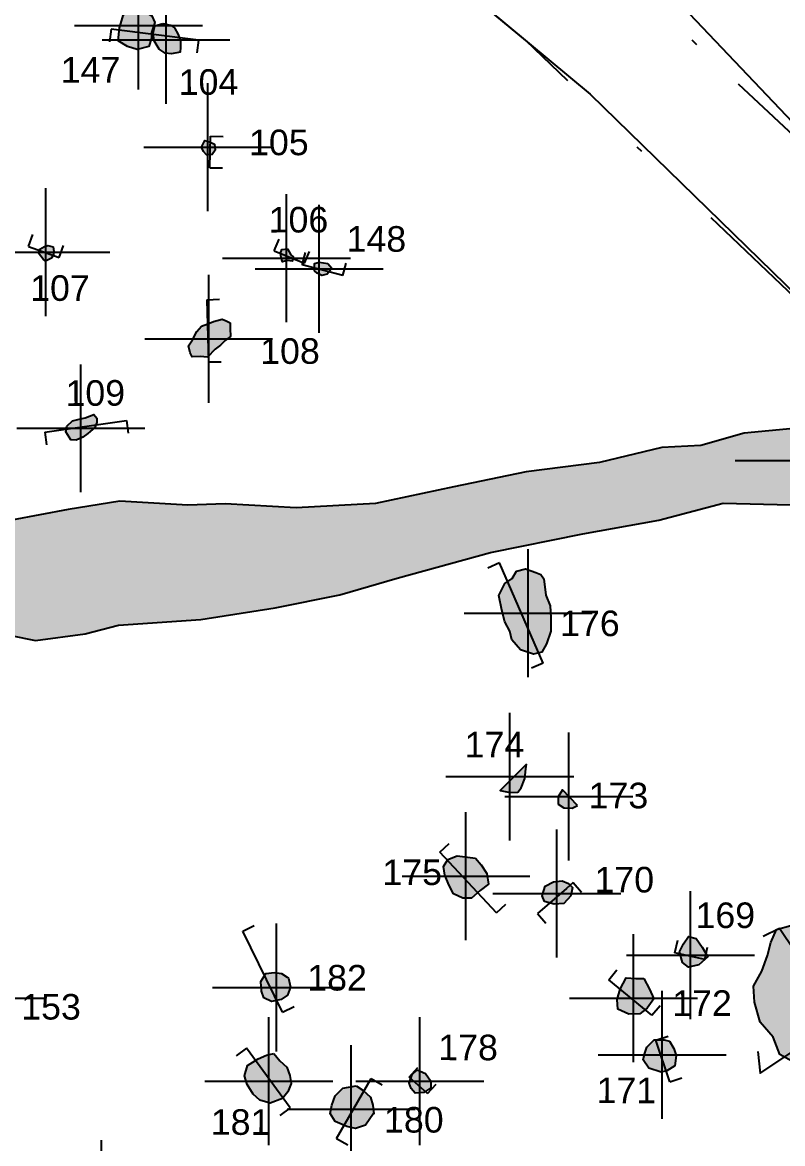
# Model space of a CAD drawing. Header units: millimetres. Extents: x 4462692 to 4462814, y 5793999 to 5794154.
# Drawn here: x 4462731.4 to 4462743.28, y 5794041.45 to 5794058.97 of the extents above; entities that cross this region are included whole.
import ezdxf

# ---------------------------------------------------------------- set-up
doc = ezdxf.new("R2010")
doc.units = ezdxf.units.MM
doc.header["$PDMODE"] = 2
doc.header["$PDSIZE"] = -1
doc.linetypes.add('ACAD_ISO10W100', pattern=[18, 12, -3, 0, -3])
for name, color, linetype in [('00Befund', 36, 'Continuous'), ('00BefundNr', 36, 'Continuous'), ('00Profil', 5, 'Continuous'), ('GGuk', 7, 'Continuous'), ('GUK', 90, 'ACAD_ISO10W100'), ('Höhenpunkte Befunde', 7, 'Continuous'), ('Pfosten', 254, 'Continuous'), ('Salzmünder Kultur', 132, 'Continuous'), ('SBZ EZ', 16, 'Continuous')]:
    doc.layers.add(name, color=color, linetype=linetype)
doc.styles.get("Standard").update_dxf_attribs({"font": 'arial.ttf'})

msp = doc.modelspace()

# ---------------------------------------------------------------- hatches: boundary and pattern name
at = {"layer": 'Pfosten'}
h = msp.add_hatch(color=256, dxfattribs=at)
h.dxf.hatch_style = 1
h.paths.add_polyline_path([(4462727.865, 5794052.01), (4462727.97, 5794051.89), (4462727.932, 5794051.766), (4462727.861, 5794051.677), (4462727.759, 5794051.618), (4462727.691, 5794051.612), (4462727.583, 5794051.659), (4462727.493, 5794051.719), (4462727.501, 5794051.818), (4462727.526, 5794051.908), (4462727.554, 5794051.956), (4462727.69, 5794052.037), (4462727.758, 5794052.007)])
h.paths.add_polyline_path([(4462728.256, 5794052.972), (4462728.3, 5794052.856), (4462728.305, 5794052.741), (4462728.265, 5794052.64), (4462728.126, 5794052.607), (4462728.029, 5794052.575), (4462727.885, 5794052.667), (4462727.837, 5794052.792), (4462727.861, 5794052.874), (4462727.9, 5794053.055), (4462727.99, 5794053.084), (4462728.127, 5794053.048), (4462728.189, 5794053.001)])
h.paths.add_polyline_path([(4462732.558, 5794052.79), (4462732.558, 5794052.722), (4462732.53, 5794052.641), (4462732.417, 5794052.547), (4462732.34, 5794052.492), (4462732.237, 5794052.443), (4462732.154, 5794052.449), (4462732.074, 5794052.577), (4462732.092, 5794052.662), (4462732.182, 5794052.747), (4462732.282, 5794052.771), (4462732.378, 5794052.796), (4462732.515, 5794052.847)])
h.paths.add_polyline_path([(4462729.995, 5794056.854), (4462730.011, 5794056.776), (4462729.973, 5794056.672), (4462729.866, 5794056.615), (4462729.767, 5794056.553), (4462729.66, 5794056.529), (4462729.571, 5794056.534), (4462729.492, 5794056.622), (4462729.446, 5794056.705), (4462729.468, 5794056.82), (4462729.527, 5794056.88), (4462729.586, 5794056.914), (4462729.707, 5794056.962), (4462729.768, 5794056.986), (4462729.887, 5794056.962), (4462729.994, 5794056.917)])
h.paths.add_polyline_path([(4462728.704, 5794056.62), (4462728.73, 5794056.528), (4462728.767, 5794056.42), (4462728.737, 5794056.307), (4462728.68, 5794056.205), (4462728.578, 5794056.163), (4462728.444, 5794056.187), (4462728.404, 5794056.242), (4462728.293, 5794056.353), (4462728.302, 5794056.543), (4462728.327, 5794056.566), (4462728.42, 5794056.64), (4462728.526, 5794056.682), (4462728.629, 5794056.656)])
h.paths.add_polyline_path([(4462734.644, 5794054.277), (4462734.644, 5794054.192), (4462734.647, 5794054.063), (4462734.565, 5794054.002), (4462734.492, 5794053.932), (4462734.407, 5794053.865), (4462734.292, 5794053.74), (4462734.175, 5794053.754), (4462734.052, 5794053.749), (4462734.019, 5794053.811), (4462733.995, 5794053.918), (4462734.054, 5794054.015), (4462734.123, 5794054.143), (4462734.195, 5794054.229), (4462734.297, 5794054.261), (4462734.383, 5794054.3), (4462734.52, 5794054.338), (4462734.579, 5794054.312)])
h.paths.add_polyline_path([(4462736.169, 5794055.209), (4462736.234, 5794055.133), (4462736.161, 5794055.039), (4462736.077, 5794055.019), (4462736.005, 5794055.054), (4462735.962, 5794055.09), (4462735.961, 5794055.204), (4462736.034, 5794055.228)])
h.paths.add_polyline_path([(4462735.541, 5794055.434), (4462735.591, 5794055.344), (4462735.635, 5794055.304), (4462735.612, 5794055.245), (4462735.533, 5794055.251), (4462735.464, 5794055.235), (4462735.439, 5794055.298), (4462735.432, 5794055.367), (4462735.452, 5794055.423)])
h.paths.add_polyline_path([(4462734.32, 5794057.107), (4462734.401, 5794057.073), (4462734.409, 5794056.98), (4462734.364, 5794056.908), (4462734.274, 5794056.905), (4462734.229, 5794056.958), (4462734.197, 5794057.023), (4462734.229, 5794057.09), (4462734.248, 5794057.131)])
h.paths.add_polyline_path([(4462733.59, 5794058.96), (4462733.711, 5794058.93), (4462733.772, 5794058.891), (4462733.833, 5794058.788), (4462733.867, 5794058.688), (4462733.865, 5794058.585), (4462733.86, 5794058.508), (4462733.726, 5794058.486), (4462733.626, 5794058.495), (4462733.532, 5794058.559), (4462733.455, 5794058.685), (4462733.442, 5794058.809), (4462733.468, 5794058.924)])
h.paths.add_polyline_path([(4462733.302, 5794059.151), (4462733.422, 5794059.076), (4462733.466, 5794058.974), (4462733.415, 5794058.815), (4462733.414, 5794058.728), (4462733.37, 5794058.6), (4462733.191, 5794058.551), (4462733.041, 5794058.597), (4462732.895, 5794058.688), (4462732.913, 5794058.89), (4462732.935, 5794058.96), (4462732.969, 5794059.081), (4462733.064, 5794059.177), (4462733.178, 5794059.199)])
h.paths.add_polyline_path([(4462739.546, 5794050.276), (4462739.577, 5794050.021), (4462739.644, 5794049.856), (4462739.655, 5794049.673), (4462739.655, 5794049.459), (4462739.587, 5794049.26), (4462739.516, 5794049.133), (4462739.383, 5794049.101), (4462739.18, 5794049.169), (4462739.047, 5794049.325), (4462739.017, 5794049.457), (4462738.939, 5794049.606), (4462738.89, 5794049.786), (4462738.846, 5794050.018), (4462738.936, 5794050.203), (4462739.052, 5794050.285), (4462739.122, 5794050.399), (4462739.261, 5794050.435), (4462739.422, 5794050.374), (4462739.5, 5794050.344)])
h.paths.add_polyline_path([(4462739.275, 5794047.38), (4462738.865, 5794046.969), (4462739.022, 5794046.935), (4462739.141, 5794046.944), (4462739.191, 5794047.012), (4462739.25, 5794047.155), (4462739.265, 5794047.308)])
h.paths.add_polyline_path([(4462740.074, 5794046.735), (4462739.84, 5794046.981), (4462739.771, 5794046.871), (4462739.77, 5794046.753), (4462739.857, 5794046.696), (4462739.992, 5794046.693)])
h.paths.add_polyline_path([(4462739.997, 5794045.452), (4462739.971, 5794045.324), (4462739.858, 5794045.202), (4462739.706, 5794045.192), (4462739.558, 5794045.233), (4462739.519, 5794045.321), (4462739.567, 5794045.472), (4462739.699, 5794045.539), (4462739.835, 5794045.555), (4462739.933, 5794045.515)])
h.paths.add_polyline_path([(4462741.109, 5794044.031), (4462741.199, 5794043.865), (4462741.264, 5794043.711), (4462741.164, 5794043.565), (4462741.046, 5794043.477), (4462740.878, 5794043.475), (4462740.706, 5794043.553), (4462740.692, 5794043.702), (4462740.738, 5794043.864), (4462740.836, 5794044.042), (4462740.987, 5794044.029)])
h.paths.add_polyline_path([(4462741.511, 5794043.048), (4462741.579, 5794042.935), (4462741.618, 5794042.829), (4462741.597, 5794042.666), (4462741.469, 5794042.586), (4462741.382, 5794042.566), (4462741.187, 5794042.63), (4462741.098, 5794042.761), (4462741.123, 5794042.846), (4462741.157, 5794042.957), (4462741.272, 5794043.069), (4462741.426, 5794043.069)])
h.paths.add_polyline_path([(4462741.927, 5794044.657), (4462742.024, 5794044.521), (4462742.108, 5794044.371), (4462741.971, 5794044.246), (4462741.806, 5794044.206), (4462741.713, 5794044.281), (4462741.668, 5794044.446), (4462741.73, 5794044.57), (4462741.81, 5794044.685)])
h.paths.add_polyline_path([(4462744.653, 5794047.298), (4462744.849, 5794047.221), (4462744.883, 5794047.101), (4462744.882, 5794046.956), (4462744.757, 5794046.821), (4462744.647, 5794046.77), (4462744.445, 5794046.77), (4462744.327, 5794046.925), (4462744.269, 5794047.052), (4462744.397, 5794047.207), (4462744.501, 5794047.263)])
h.paths.add_polyline_path([(4462744.782, 5794046.38), (4462744.84, 5794046.226), (4462744.813, 5794046.073), (4462744.707, 5794045.918), (4462744.567, 5794045.945), (4462744.41, 5794045.983), (4462744.36, 5794046.11), (4462744.304, 5794046.225), (4462744.34, 5794046.379), (4462744.473, 5794046.498), (4462744.594, 5794046.462), (4462744.683, 5794046.442)])
h.paths.add_polyline_path([(4462762.56, 5794048.925), (4462762.675, 5794048.999), (4462762.812, 5794048.914), (4462762.857, 5794048.814), (4462762.763, 5794048.724), (4462762.675, 5794048.669), (4462762.581, 5794048.715), (4462762.514, 5794048.827)])
h.paths.add_polyline_path([(4462762.487, 5794050.303), (4462762.66, 5794050.333), (4462762.744, 5794050.291), (4462762.832, 5794050.169), (4462762.812, 5794049.973), (4462762.716, 5794049.874), (4462762.519, 5794049.925), (4462762.426, 5794050.067), (4462762.438, 5794050.206)])
h.paths.add_polyline_path([(4462763.2, 5794050.489), (4462763.337, 5794050.553), (4462763.479, 5794050.48), (4462763.542, 5794050.329), (4462763.513, 5794050.162), (4462763.354, 5794050.089), (4462763.21, 5794050.13), (4462763.123, 5794050.22), (4462763.112, 5794050.378)])
h.paths.add_polyline_path([(4462763.908, 5794050.368), (4462764.067, 5794050.326), (4462764.161, 5794050.242), (4462764.106, 5794050.094), (4462763.999, 5794050.016), (4462763.865, 5794050.09), (4462763.815, 5794050.188), (4462763.852, 5794050.325)])
h.paths.add_polyline_path([(4462764.158, 5794051.085), (4462764.376, 5794051.112), (4462764.518, 5794051.052), (4462764.64, 5794050.855), (4462764.602, 5794050.689), (4462764.456, 5794050.519), (4462764.249, 5794050.467), (4462764.056, 5794050.601), (4462763.997, 5794050.786), (4462764.042, 5794050.94)])
h.paths.add_polyline_path([(4462765.545, 5794051.398), (4462765.677, 5794051.484), (4462765.874, 5794051.516), (4462765.961, 5794051.439), (4462766.041, 5794051.298), (4462766.013, 5794051.13), (4462765.891, 5794050.983), (4462765.739, 5794050.962), (4462765.627, 5794050.979), (4462765.499, 5794051.089), (4462765.481, 5794051.276)])
h.paths.add_polyline_path([(4462767.44, 5794051.631), (4462767.58, 5794051.573), (4462767.638, 5794051.435), (4462767.603, 5794051.293), (4462767.477, 5794051.239), (4462767.313, 5794051.264), (4462767.262, 5794051.342), (4462767.27, 5794051.519), (4462767.332, 5794051.592)])
h.paths.add_polyline_path([(4462768.495, 5794051.408), (4462768.614, 5794051.456), (4462768.74, 5794051.351), (4462768.734, 5794051.199), (4462768.676, 5794051.062), (4462768.522, 5794051.04), (4462768.379, 5794051.108), (4462768.318, 5794051.212), (4462768.333, 5794051.365)])
h.paths.add_polyline_path([(4462768.135, 5794053.456), (4462768.29, 5794053.467), (4462768.401, 5794053.387), (4462768.448, 5794053.234), (4462768.374, 5794053.09), (4462768.287, 5794052.988), (4462768.157, 5794052.935), (4462768.011, 5794053.028), (4462768.009, 5794053.147), (4462768.018, 5794053.261)])
edge = h.paths.add_edge_path()
edge.add_line((4462767.778, 5794050.921), (4462767.699, 5794050.856))
edge.add_line((4462767.778, 5794050.921), (4462767.878, 5794050.89))
edge.add_line((4462767.878, 5794050.89), (4462767.992, 5794050.817))
edge.add_line((4462767.992, 5794050.817), (4462768.048, 5794050.686))
edge.add_line((4462768.048, 5794050.686), (4462767.935, 5794050.626))
edge.add_line((4462767.935, 5794050.626), (4462767.849, 5794050.546))
edge.add_line((4462767.849, 5794050.546), (4462767.748, 5794050.622))
edge.add_line((4462767.748, 5794050.622), (4462767.667, 5794050.758))
edge.add_line((4462767.667, 5794050.758), (4462767.699, 5794050.856))
edge.add_line((4462767.699, 5794050.856), (4462767.778, 5794050.921))
h = msp.add_hatch(color=256, dxfattribs=at)
h.dxf.hatch_style = 1
h.paths.add_polyline_path([(4462731.877, 5794055.466), (4462731.889, 5794055.396), (4462731.883, 5794055.341), (4462731.85, 5794055.288), (4462731.758, 5794055.241), (4462731.719, 5794055.275), (4462731.65, 5794055.369), (4462731.671, 5794055.43), (4462731.74, 5794055.473), (4462731.792, 5794055.488)])
h = msp.add_hatch(color=256, dxfattribs=at)
h.dxf.hatch_style = 1
h.paths.add_polyline_path([(4462706.985, 5794033.867), (4462706.986, 5794033.815), (4462706.964, 5794033.729), (4462706.881, 5794033.72), (4462706.792, 5794033.772), (4462706.801, 5794033.864), (4462706.835, 5794033.897)])
h.paths.add_polyline_path([(4462707.524, 5794034.537), (4462707.587, 5794034.422), (4462707.558, 5794034.376), (4462707.441, 5794034.369), (4462707.373, 5794034.421), (4462707.372, 5794034.505), (4462707.447, 5794034.55)])
h.paths.add_polyline_path([(4462714.263, 5794035.403), (4462714.351, 5794035.367), (4462714.45, 5794035.323), (4462714.519, 5794035.378), (4462714.544, 5794035.5), (4462714.492, 5794035.579), (4462714.404, 5794035.578), (4462714.321, 5794035.552)])
h.paths.add_polyline_path([(4462719.525, 5794034.668), (4462719.635, 5794034.573), (4462719.698, 5794034.432), (4462719.658, 5794034.339), (4462719.598, 5794034.23), (4462719.507, 5794034.175), (4462719.383, 5794034.225), (4462719.309, 5794034.241), (4462719.21, 5794034.344), (4462719.197, 5794034.47), (4462719.274, 5794034.612), (4462719.371, 5794034.635)])
h.paths.add_polyline_path([(4462716.249, 5794040.428), (4462716.333, 5794040.339), (4462716.368, 5794040.299), (4462716.428, 5794040.19), (4462716.391, 5794040.078), (4462716.322, 5794040.013), (4462716.19, 5794039.956), (4462716.063, 5794039.942), (4462715.927, 5794039.983), (4462715.842, 5794040.112), (4462715.841, 5794040.266), (4462715.911, 5794040.338), (4462715.993, 5794040.422), (4462716.129, 5794040.452)])
h.paths.add_polyline_path([(4462713.694, 5794041.383), (4462713.804, 5794041.314), (4462713.825, 5794041.205), (4462713.855, 5794041.049), (4462713.816, 5794040.958), (4462713.783, 5794040.888), (4462713.699, 5794040.866), (4462713.586, 5794040.894), (4462713.465, 5794040.958), (4462713.401, 5794041.035), (4462713.449, 5794041.179), (4462713.497, 5794041.27), (4462713.59, 5794041.372)])
h.paths.add_polyline_path([(4462721.678, 5794042.871), (4462721.705, 5794042.748), (4462721.748, 5794042.681), (4462721.678, 5794042.555), (4462721.593, 5794042.45), (4462721.464, 5794042.431), (4462721.336, 5794042.518), (4462721.288, 5794042.635), (4462721.32, 5794042.775), (4462721.428, 5794042.86), (4462721.54, 5794042.86)])
h.paths.add_polyline_path([(4462724.526, 5794041.079), (4462724.658, 5794040.969), (4462724.757, 5794040.861), (4462724.854, 5794040.759), (4462724.933, 5794040.659), (4462724.995, 5794040.551), (4462725.084, 5794040.406), (4462725.099, 5794040.255), (4462725.113, 5794040.11), (4462725.021, 5794039.987), (4462724.915, 5794039.93), (4462724.752, 5794039.967), (4462724.565, 5794040.057), (4462724.401, 5794040.283), (4462724.232, 5794040.593), (4462724.183, 5794040.799), (4462724.219, 5794040.925), (4462724.345, 5794041.035)])
h.paths.add_polyline_path([(4462732.693, 5794041.177), (4462732.846, 5794041.104), (4462732.937, 5794040.994), (4462732.933, 5794040.846), (4462732.989, 5794040.693), (4462733.008, 5794040.519), (4462733.002, 5794040.37), (4462732.913, 5794040.251), (4462732.808, 5794040.052), (4462732.706, 5794039.967), (4462732.543, 5794039.964), (4462732.431, 5794040.089), (4462732.355, 5794040.261), (4462732.32, 5794040.413), (4462732.319, 5794040.57), (4462732.317, 5794040.783), (4462732.417, 5794040.985), (4462732.597, 5794041.151)])
h.paths.add_polyline_path([(4462735.328, 5794042.857), (4462735.421, 5794042.741), (4462735.529, 5794042.646), (4462735.579, 5794042.515), (4462735.599, 5794042.389), (4462735.547, 5794042.259), (4462735.462, 5794042.153), (4462735.27, 5794042.083), (4462735.108, 5794042.129), (4462735.001, 5794042.22), (4462734.91, 5794042.372), (4462734.87, 5794042.508), (4462734.916, 5794042.67), (4462735.083, 5794042.775), (4462735.213, 5794042.83)])
h.paths.add_polyline_path([(4462736.611, 5794042.35), (4462736.717, 5794042.283), (4462736.839, 5794042.174), (4462736.876, 5794042.048), (4462736.892, 5794041.912), (4462736.883, 5794041.919), (4462736.761, 5794041.74), (4462736.603, 5794041.686), (4462736.467, 5794041.716), (4462736.285, 5794041.796), (4462736.205, 5794041.921), (4462736.234, 5794042.052), (4462736.287, 5794042.198), (4462736.403, 5794042.317)])
h.paths.add_polyline_path([(4462735.337, 5794044.124), (4462735.447, 5794044.106), (4462735.535, 5794044.049), (4462735.558, 5794044.033), (4462735.589, 5794043.892), (4462735.542, 5794043.769), (4462735.44, 5794043.7), (4462735.291, 5794043.671), (4462735.169, 5794043.73), (4462735.134, 5794043.833), (4462735.123, 5794043.983), (4462735.203, 5794044.106)])
h.paths.add_polyline_path([(4462737.568, 5794042.6), (4462737.698, 5794042.544), (4462737.783, 5794042.425), (4462737.779, 5794042.322), (4462737.67, 5794042.248), (4462737.536, 5794042.238), (4462737.472, 5794042.313), (4462737.441, 5794042.393), (4462737.49, 5794042.529)])
h.paths.add_polyline_path([(4462738.479, 5794045.91), (4462738.569, 5794045.807), (4462738.654, 5794045.669), (4462738.684, 5794045.506), (4462738.553, 5794045.408), (4462738.415, 5794045.288), (4462738.282, 5794045.286), (4462738.135, 5794045.353), (4462738.067, 5794045.484), (4462738.002, 5794045.645), (4462737.979, 5794045.78), (4462738.048, 5794045.892), (4462738.194, 5794045.95)])
at = {"layer": 'Salzmünder Kultur'}
h = msp.add_hatch(color=256, dxfattribs=at)
h.dxf.hatch_style = 1
h.paths.add_polyline_path([(4462704.709, 5794040.32), (4462704.951, 5794040.316), (4462705.33, 5794040.402), (4462705.853, 5794040.661), (4462706.54, 5794040.97), (4462707.193, 5794041.219), (4462707.779, 5794041.574), (4462708.183, 5794041.925), (4462708.621, 5794042.176), (4462709.192, 5794042.385), (4462709.711, 5794042.515), (4462710.209, 5794042.662), (4462710.983, 5794042.958), (4462711.526, 5794043.194), (4462712.025, 5794043.5), (4462712.418, 5794043.721), (4462712.965, 5794043.92), (4462713.519, 5794044.135), (4462714.13, 5794044.229), (4462715.053, 5794044.639), (4462715.8, 5794044.864), (4462716.729, 5794045.165), (4462717.623, 5794045.52), (4462718.213, 5794045.813), (4462718.84, 5794046.272), (4462719.473, 5794046.671), (4462720.162, 5794047.138), (4462720.761, 5794047.281), (4462721.246, 5794047.445), (4462721.732, 5794047.609), (4462722.345, 5794047.959), (4462723.203, 5794048.345), (4462724.204, 5794048.705), (4462725.199, 5794049.119), (4462726.121, 5794049.394), (4462726.817, 5794049.496), (4462727.349, 5794049.786), (4462727.684, 5794050.166), (4462728.613, 5794050.429), (4462729.479, 5794050.653), (4462730.427, 5794050.859), (4462730.434, 5794050.862), (4462731.227, 5794051.194), (4462732.92, 5794051.492), (4462733.98, 5794051.43), (4462734.566, 5794051.449), (4462735.676, 5794051.389), (4462736.915, 5794051.456), (4462739.273, 5794051.949), (4462740.415, 5794052.096), (4462741.391, 5794052.328), (4462742.003, 5794052.361), (4462742.676, 5794052.554), (4462744.379, 5794052.704), (4462745.373, 5794052.86), (4462746.505, 5794051.779), (4462745.838, 5794051.616), (4462744.662, 5794051.498), (4462743.404, 5794051.436), (4462742.35, 5794051.459), (4462741.347, 5794051.193), (4462738.715, 5794050.688), (4462737.253, 5794050.288), (4462736.359, 5794050.029), (4462735.347, 5794049.824), (4462734.186, 5794049.641), (4462732.9, 5794049.553), (4462732.38, 5794049.416), (4462731.603, 5794049.316), (4462731.215, 5794049.392), (4462730.561, 5794049.328), (4462729.756, 5794049.359), (4462728.678, 5794049.039), (4462728.474, 5794049.175), (4462728.303, 5794049.223), (4462728.133, 5794049.271), (4462727.816, 5794049.291), (4462727.527, 5794049.053), (4462727.308, 5794048.892), (4462727.036, 5794048.647), (4462726.703, 5794048.404), (4462726.411, 5794048.135), (4462725.842, 5794047.504), (4462725.605, 5794047.158), (4462725.342, 5794046.917), (4462725.229, 5794046.49), (4462724.667, 5794046.531), (4462723.955, 5794046.397), (4462723.518, 5794046.105), (4462722.954, 5794045.784), (4462722.238, 5794045.541), (4462721.567, 5794045.16), (4462721.457, 5794044.772), (4462721.109, 5794044.476), (4462720.855, 5794044.082), (4462720.489, 5794043.808), (4462719.986, 5794043.633), (4462719.473, 5794043.809), (4462718.208, 5794043.601), (4462717.047, 5794043.293), (4462715.967, 5794042.939), (4462714.89, 5794042.641), (4462713.899, 5794042.167), (4462712.911, 5794041.66), (4462711.933, 5794041.043), (4462710.892, 5794040.439), (4462710.234, 5794040.098), (4462709.489, 5794039.746), (4462708.814, 5794039.189), (4462707.078, 5794038.612), (4462706.389, 5794038.446), (4462705.752, 5794038.513), (4462705.005, 5794038.337), (4462704.354, 5794038.102), (4462703.654, 5794037.959), (4462703.019, 5794037.93), (4462702.578, 5794037.88)])
at = {"layer": 'SBZ EZ'}
h = msp.add_hatch(color=256, dxfattribs=at)
h.dxf.hatch_style = 1
h.paths.add_polyline_path([(4462744.262, 5794045.174), (4462744.459, 5794045.055), (4462744.711, 5794044.907), (4462744.943, 5794044.73), (4462745.225, 5794044.503), (4462745.49, 5794044.346), (4462745.7, 5794044.238), (4462745.874, 5794043.953), (4462746.058, 5794043.833), (4462746.022, 5794043.647), (4462745.98, 5794043.435), (4462745.878, 5794043.21), (4462745.895, 5794043.024), (4462745.931, 5794042.842), (4462745.889, 5794042.747), (4462745.759, 5794042.648), (4462745.462, 5794042.622), (4462745.144, 5794042.73), (4462744.914, 5794042.674), (4462744.769, 5794042.554), (4462744.667, 5794042.371), (4462744.494, 5794042.281), (4462744.273, 5794042.235), (4462744.025, 5794042.338), (4462743.774, 5794042.533), (4462743.472, 5794042.714), (4462743.238, 5794042.841), (4462743.132, 5794043.114), (4462742.927, 5794043.348), (4462742.839, 5794043.66), (4462742.822, 5794043.912), (4462742.954, 5794044.144), (4462743.042, 5794044.392), (4462743.097, 5794044.594), (4462743.182, 5794044.795), (4462743.408, 5794044.858), (4462743.641, 5794044.915), (4462743.816, 5794045.004), (4462744.054, 5794045.086), (4462744.192, 5794045.172)])

# ---------------------------------------------------------------- linework, layer by layer
at = {"layer": '00Befund'}
for points in [[(4462733.302, 5794059.151, 52.325), (4462733.422, 5794059.076, 52.327), (4462733.466, 5794058.974, 52.352), (4462733.415, 5794058.815, 52.361), (4462733.414, 5794058.728, 52.362), (4462733.37, 5794058.6, 52.37), (4462733.191, 5794058.551, 52.348), (4462733.041, 5794058.597, 52.35), (4462732.895, 5794058.688, 52.35), (4462732.913, 5794058.89, 52.348), (4462732.935, 5794058.96, 52.337), (4462732.969, 5794059.081, 52.323), (4462733.064, 5794059.177, 52.322), (4462733.178, 5794059.199, 52.317)], [(4462733.59, 5794058.96, 52.331), (4462733.711, 5794058.93, 52.318), (4462733.772, 5794058.891, 52.319), (4462733.833, 5794058.788, 52.33), (4462733.867, 5794058.688, 52.342), (4462733.865, 5794058.585, 52.342), (4462733.86, 5794058.508, 52.342), (4462733.726, 5794058.486, 52.344), (4462733.626, 5794058.495, 52.352), (4462733.532, 5794058.559, 52.365), (4462733.455, 5794058.685, 52.351), (4462733.442, 5794058.809, 52.339), (4462733.468, 5794058.924, 52.338)], [(4462734.32, 5794057.107, 52.39), (4462734.401, 5794057.073, 52.393), (4462734.409, 5794056.98, 52.42), (4462734.364, 5794056.908, 52.419), (4462734.274, 5794056.905, 52.429), (4462734.229, 5794056.958, 52.418), (4462734.197, 5794057.023, 52.425), (4462734.229, 5794057.09, 52.398), (4462734.248, 5794057.131, 52.397)], [(4462731.877, 5794055.466, 52.464), (4462731.889, 5794055.396, 52.466), (4462731.883, 5794055.341, 52.462), (4462731.85, 5794055.288, 52.462), (4462731.758, 5794055.241, 52.474), (4462731.719, 5794055.275, 52.475), (4462731.65, 5794055.369, 52.468), (4462731.671, 5794055.43, 52.467), (4462731.74, 5794055.473, 52.473), (4462731.792, 5794055.488, 52.476)], [(4462735.541, 5794055.434, 52.409), (4462735.591, 5794055.344, 52.422), (4462735.635, 5794055.304, 52.419), (4462735.612, 5794055.245, 52.421), (4462735.533, 5794055.251, 52.417), (4462735.464, 5794055.235, 52.415), (4462735.439, 5794055.298, 52.428), (4462735.432, 5794055.367, 52.424), (4462735.452, 5794055.423, 52.415)], [(4462736.169, 5794055.209, 52.439), (4462736.234, 5794055.133, 52.448), (4462736.161, 5794055.039, 52.435), (4462736.077, 5794055.019, 52.444), (4462736.005, 5794055.054, 52.455), (4462735.962, 5794055.09, 52.452), (4462735.961, 5794055.204, 52.446), (4462736.034, 5794055.228, 52.443)], [(4462734.644, 5794054.277, 52.474), (4462734.644, 5794054.192, 52.471), (4462734.647, 5794054.063, 52.474), (4462734.565, 5794054.002, 52.469), (4462734.492, 5794053.932, 52.48), (4462734.407, 5794053.865, 52.48), (4462734.292, 5794053.74, 52.49), (4462734.175, 5794053.754, 52.501), (4462734.052, 5794053.749, 52.489), (4462734.019, 5794053.811, 52.491), (4462733.995, 5794053.918, 52.487), (4462734.054, 5794054.015, 52.478), (4462734.123, 5794054.143, 52.478), (4462734.195, 5794054.229, 52.477), (4462734.297, 5794054.261, 52.476), (4462734.383, 5794054.3, 52.45), (4462734.52, 5794054.338, 52.463), (4462734.579, 5794054.312, 52.474)], [(4462732.558, 5794052.79, 52.532), (4462732.558, 5794052.722, 52.511), (4462732.53, 5794052.641, 52.513), (4462732.417, 5794052.547, 52.518), (4462732.34, 5794052.492, 52.52), (4462732.237, 5794052.443, 52.527), (4462732.154, 5794052.449, 52.532), (4462732.074, 5794052.577, 52.519), (4462732.092, 5794052.662, 52.52), (4462732.182, 5794052.747, 52.526), (4462732.282, 5794052.771, 52.515), (4462732.378, 5794052.796, 52.517), (4462732.515, 5794052.847, 52.53)], [(4462739.546, 5794050.276, 52.516), (4462739.577, 5794050.021, 52.518), (4462739.644, 5794049.856, 52.538), (4462739.655, 5794049.673, 52.52), (4462739.655, 5794049.459, 52.504), (4462739.587, 5794049.26, 52.523), (4462739.516, 5794049.133, 52.543), (4462739.383, 5794049.101, 52.547), (4462739.18, 5794049.169, 52.564), (4462739.047, 5794049.325, 52.556), (4462739.017, 5794049.457, 52.551), (4462738.939, 5794049.606, 52.553), (4462738.89, 5794049.786, 52.526), (4462738.846, 5794050.018, 52.537), (4462738.936, 5794050.203, 52.521), (4462739.052, 5794050.285, 52.532), (4462739.122, 5794050.399, 52.529), (4462739.261, 5794050.435, 52.521), (4462739.422, 5794050.374, 52.519), (4462739.5, 5794050.344, 52.518)], [(4462739.275, 5794047.38, 52.522), (4462738.865, 5794046.969, 52.516), (4462739.022, 5794046.935, 52.52), (4462739.141, 5794046.944, 52.513), (4462739.191, 5794047.012, 52.517), (4462739.25, 5794047.155, 52.517), (4462739.265, 5794047.308, 52.525)], [(4462740.074, 5794046.735, 52.552), (4462739.84, 5794046.981, 52.556), (4462739.771, 5794046.871, 52.544), (4462739.77, 5794046.753, 52.555), (4462739.857, 5794046.696, 52.543), (4462739.992, 5794046.693, 52.543)], [(4462738.479, 5794045.91, 52.487), (4462738.569, 5794045.807, 52.51), (4462738.654, 5794045.669, 52.487), (4462738.684, 5794045.506, 52.505), (4462738.553, 5794045.408, 52.497), (4462738.415, 5794045.288, 52.499), (4462738.282, 5794045.286, 52.507), (4462738.135, 5794045.353, 52.529), (4462738.067, 5794045.484, 52.518), (4462738.002, 5794045.645, 52.514), (4462737.979, 5794045.78, 52.505), (4462738.048, 5794045.892, 52.487), (4462738.194, 5794045.95, 52.48)], [(4462739.997, 5794045.452, 52.492), (4462739.971, 5794045.324, 52.515), (4462739.858, 5794045.202, 52.539), (4462739.706, 5794045.192, 52.545), (4462739.558, 5794045.233, 52.534), (4462739.519, 5794045.321, 52.538), (4462739.567, 5794045.472, 52.53), (4462739.699, 5794045.539, 52.532), (4462739.835, 5794045.555, 52.548), (4462739.933, 5794045.515, 52.522)], [(4462741.927, 5794044.657, 52.547), (4462742.024, 5794044.521, 52.554), (4462742.108, 5794044.371, 52.574), (4462741.971, 5794044.246, 52.546), (4462741.806, 5794044.206, 52.553), (4462741.713, 5794044.281, 52.547), (4462741.668, 5794044.446, 52.547), (4462741.73, 5794044.57, 52.542), (4462741.81, 5794044.685, 52.538)], [(4462735.337, 5794044.124, 52.547), (4462735.447, 5794044.106, 52.509), (4462735.535, 5794044.049, 52.514), (4462735.558, 5794044.033, 52.508), (4462735.589, 5794043.892, 52.522), (4462735.542, 5794043.769, 52.525), (4462735.44, 5794043.7, 52.513), (4462735.291, 5794043.671, 52.53), (4462735.169, 5794043.73, 52.548), (4462735.134, 5794043.833, 52.556), (4462735.123, 5794043.983, 52.544), (4462735.203, 5794044.106, 52.563)], [(4462741.109, 5794044.031, 52.551), (4462741.199, 5794043.865, 52.554), (4462741.264, 5794043.711, 52.536), (4462741.164, 5794043.565, 52.545), (4462741.046, 5794043.477, 52.551), (4462740.878, 5794043.475, 52.546), (4462740.706, 5794043.553, 52.572), (4462740.692, 5794043.702, 52.553), (4462740.738, 5794043.864, 52.547), (4462740.836, 5794044.042, 52.557), (4462740.987, 5794044.029, 52.555)], [(4462741.511, 5794043.048, 52.54), (4462741.579, 5794042.935, 52.56), (4462741.618, 5794042.829, 52.561), (4462741.597, 5794042.666, 52.549), (4462741.469, 5794042.586, 52.54), (4462741.382, 5794042.566, 52.544), (4462741.187, 5794042.63, 52.551), (4462741.098, 5794042.761, 52.541), (4462741.123, 5794042.846, 52.558), (4462741.157, 5794042.957, 52.547), (4462741.272, 5794043.069, 52.546), (4462741.426, 5794043.069, 52.545)], [(4462735.328, 5794042.857, 52.491), (4462735.421, 5794042.741, 52.505), (4462735.529, 5794042.646, 52.511), (4462735.579, 5794042.515, 52.52), (4462735.599, 5794042.389, 52.501), (4462735.547, 5794042.259, 52.51), (4462735.462, 5794042.153, 52.511), (4462735.27, 5794042.083, 52.497), (4462735.108, 5794042.129, 52.522), (4462735.001, 5794042.22, 52.514), (4462734.91, 5794042.372, 52.496), (4462734.87, 5794042.508, 52.507), (4462734.916, 5794042.67, 52.503), (4462735.083, 5794042.775, 52.486), (4462735.213, 5794042.83, 52.51)], [(4462737.568, 5794042.6, 52.485), (4462737.698, 5794042.544, 52.498), (4462737.783, 5794042.425, 52.505), (4462737.779, 5794042.322, 52.488), (4462737.67, 5794042.248, 52.505), (4462737.536, 5794042.238, 52.507), (4462737.472, 5794042.313, 52.512), (4462737.441, 5794042.393, 52.507), (4462737.49, 5794042.529, 52.483)], [(4462736.611, 5794042.35, 52.516), (4462736.717, 5794042.283, 52.52), (4462736.839, 5794042.174, 52.517), (4462736.876, 5794042.048, 52.527), (4462736.892, 5794041.912, 52.511), (4462736.883, 5794041.919, 52.504), (4462736.761, 5794041.74, 52.505), (4462736.603, 5794041.686, 52.52), (4462736.467, 5794041.716, 52.524), (4462736.285, 5794041.796, 52.52), (4462736.205, 5794041.921, 52.53), (4462736.234, 5794042.052, 52.526), (4462736.287, 5794042.198, 52.521), (4462736.403, 5794042.317, 52.515)]]:
    msp.add_polyline3d(points, close=True, dxfattribs=at)
for points in [[(4462743.449, 5794052.629, 52.415), (4462742.676, 5794052.554, 52.465), (4462742.003, 5794052.361, 52.454), (4462741.391, 5794052.328, 52.481), (4462740.415, 5794052.096, 52.514), (4462739.273, 5794051.949, 52.517), (4462738.139, 5794051.716, 52.5), (4462736.915, 5794051.456, 52.545), (4462735.676, 5794051.389, 52.545), (4462734.566, 5794051.449, 52.562), (4462733.98, 5794051.43, 52.546), (4462732.92, 5794051.492, 52.558), (4462732.114, 5794051.361, 52.555), (4462731.227, 5794051.194, 52.535)], [(4462731.215, 5794049.392, 52.576), (4462731.603, 5794049.316, 52.575), (4462732.38, 5794049.416, 52.572), (4462732.9, 5794049.553, 52.581), (4462734.186, 5794049.641, 52.587), (4462735.347, 5794049.824, 52.589), (4462736.359, 5794050.029, 52.536), (4462737.253, 5794050.288, 52.519), (4462738.715, 5794050.688, 52.529), (4462740.158, 5794050.98, 52.512), (4462741.347, 5794051.193, 52.503), (4462742.35, 5794051.459, 52.46), (4462743.404, 5794051.436, 52.435)], [(4462743.472, 5794042.714, 52.57), (4462743.238, 5794042.841, 52.583), (4462743.132, 5794043.114, 52.596), (4462742.927, 5794043.348, 52.582), (4462742.839, 5794043.66, 52.576), (4462742.822, 5794043.912, 52.578), (4462742.954, 5794044.144, 52.589), (4462743.042, 5794044.392, 52.574), (4462743.097, 5794044.594, 52.583), (4462743.182, 5794044.795, 52.536), (4462743.408, 5794044.858, 52.538)]]:
    msp.add_polyline3d(points, dxfattribs=at)
at = {"layer": '00Profil'}
for p, q in [((4462732.783, 5794058.872, 52.364), (4462732.758, 5794058.673, 52.364)), ((4462734.147, 5794058.697, 52.348), (4462734.122, 5794058.499, 52.348)), ((4462734.334, 5794057.195, 52.431), (4462734.534, 5794057.191, 52.431)), ((4462734.324, 5794056.704, 52.432), (4462734.524, 5794056.7, 52.432)), ((4462731.493, 5794055.471, 53), (4462731.56, 5794055.66, 53)), ((4462731.493, 5794055.471, 53), (4462731.973, 5794055.3, 53)), ((4462731.973, 5794055.3, 53), (4462732.04, 5794055.488, 53)), ((4462735.333, 5794055.404, 52.421), (4462735.408, 5794055.589, 52.421)), ((4462735.771, 5794055.184, 52.991), (4462735.822, 5794055.377, 52.991)), ((4462735.806, 5794055.21, 52.425), (4462735.882, 5794055.395, 52.425)), ((4462736.404, 5794055.019, 53.009), (4462736.455, 5794055.212, 53.009)), ((4462734.277, 5794054.641, 52.457), (4462734.477, 5794054.647, 52.457)), ((4462734.304, 5794053.67, 52.491), (4462734.504, 5794053.67, 52.491)), ((4462733.025, 5794052.75, 52.532), (4462733.052, 5794052.552, 52.532)), ((4462731.745, 5794052.571, 52.564), (4462731.772, 5794052.373, 52.564)), ((4462738.854, 5794050.526, 52.471), (4462738.671, 5794050.446, 52.471)), ((4462739.536, 5794048.96, 52.503), (4462739.353, 5794048.881, 52.503)), ((4462737.922, 5794046.005, 52.472), (4462738.068, 5794046.141, 52.472)), ((4462740.007, 5794045.531, 52.47), (4462740.138, 5794045.38, 52.47)), ((4462738.807, 5794045.054, 52.49), (4462738.954, 5794045.19, 52.49)), ((4462739.447, 5794045.044, 52.467), (4462739.578, 5794044.893, 52.467)), ((4462734.842, 5794044.768, 52.532), (4462735.021, 5794044.856, 52.532)), ((4462741.594, 5794044.432, 52.534), (4462741.639, 5794044.627, 52.534)), ((4462742.061, 5794044.325, 52.542), (4462742.105, 5794044.52, 52.542)), ((4462740.562, 5794044.01, 52.544), (4462740.689, 5794044.164, 52.544)), ((4462735.463, 5794043.504, 52.556), (4462735.643, 5794043.593, 52.556)), ((4462741.236, 5794043.456, 52.508), (4462741.363, 5794043.61, 52.508)), ((4462741.3, 5794043.067, 52.497), (4462741.49, 5794043.13, 52.497)), ((4462734.898, 5794042.94, 52.533), (4462734.736, 5794042.822, 52.533)), ((4462737.443, 5794042.489, 52.479), (4462737.576, 5794042.637, 52.479)), ((4462736.846, 5794042.468, 52.503), (4462737.019, 5794042.368, 52.503)), ((4462741.515, 5794042.415, 52.501), (4462741.705, 5794042.478, 52.501)), ((4462737.73, 5794042.23, 52.487), (4462737.864, 5794042.379, 52.487)), ((4462735.581, 5794042.008, 52.528), (4462735.42, 5794041.89, 52.528)), ((4462736.308, 5794041.527, 52.529), (4462736.481, 5794041.428, 52.529))]:
    msp.add_line(p, q, dxfattribs=at)
for points in [[(4462734.147, 5794058.697, 52.348), (4462732.783, 5794058.872, 52.364)], [(4462734.324, 5794056.704, 52.432), (4462734.334, 5794057.195, 52.431)], [(4462735.333, 5794055.404, 52.421), (4462735.806, 5794055.21, 52.425)], [(4462736.404, 5794055.019, 53.009), (4462735.771, 5794055.184, 52.991)], [(4462734.277, 5794054.641, 52.457), (4462734.304, 5794053.67, 52.491)], [(4462731.745, 5794052.571, 52.564), (4462733.025, 5794052.75, 52.532)], [(4462739.536, 5794048.96, 52.503), (4462738.854, 5794050.526, 52.471)], [(4462738.807, 5794045.054, 52.49), (4462737.922, 5794046.005, 52.472)], [(4462740.007, 5794045.531, 52.47), (4462739.9, 5794045.438, 52.47), (4462739.447, 5794045.044, 52.467)], [(4462735.463, 5794043.504, 52.556), (4462734.842, 5794044.768, 52.532)], [(4462742.893, 5794042.887, 52.573), (4462742.926, 5794042.549, 52.561), (4462746.228, 5794044.737, 52.6), (4462746.375, 5794044.605, 52.57)], [(4462745.517, 5794042.191, 52.565), (4462745.183, 5794042.02, 52.573), (4462744.188, 5794043.385, 52.559), (4462743.231, 5794044.813, 52.537), (4462742.974, 5794044.688, 52.515)], [(4462742.061, 5794044.325, 52.542), (4462741.594, 5794044.432, 52.534)], [(4462741.236, 5794043.456, 52.508), (4462740.562, 5794044.01, 52.544)], [(4462741.515, 5794042.415, 52.501), (4462741.3, 5794043.067, 52.497)], [(4462735.581, 5794042.008, 52.528), (4462734.898, 5794042.94, 52.533)], [(4462736.308, 5794041.527, 52.529), (4462736.846, 5794042.468, 52.503)], [(4462737.73, 5794042.23, 52.487), (4462737.443, 5794042.489, 52.479)]]:
    msp.add_polyline3d(points, dxfattribs=at)
at = {"layer": 'GGuk', "ltscale": 0.1}
msp.add_polyline3d([(4462732.341, 5794067.64, -0.459), (4462733.886, 5794069.405, -0.484), (4462738.735, 5794074.953, -0.707), (4462742.02, 5794078.725, -0.716), (4462743.423, 5794077.786, -0.771), (4462744.439, 5794076.784, -0.776), (4462747.233, 5794079.701, -0.799), (4462750.941, 5794083.672, -0.796), (4462754.482, 5794080.474, -0.855), (4462760.807, 5794074.947, -0.684), (4462766.418, 5794070.147, -0.578), (4462772.466, 5794065.245, -0.373), (4462777.49, 5794060.774, -0.461), (4462770.143, 5794052.545, -0.42), (4462760.812, 5794041.622, 0.126), (4462757.754, 5794044.58, 0.014), (4462745.655, 5794055.084, -0.348), (4462741.322, 5794059.639, 0.042), (4462734.594, 5794065.466, -0.558)], close=True, dxfattribs=at)
at = {"layer": 'GGuk'}
msp.add_polyline3d([(4462733.779, 5794063.252, 52.259), (4462740.271, 5794057.853, 52.405), (4462745.558, 5794052.702, 52.394)], dxfattribs=at)
at = {"layer": 'GUK', "ltscale": 0.3}
msp.add_line((4462745.216, 5794055.546, 52.691), (4462732.341, 5794067.64, 52.541), dxfattribs=at)
at = {"layer": 'GUK', "ltscale": 0.2}
msp.add_line((4462739.263, 5794058.691, 52.382), (4462733.779, 5794063.252, 52.259), dxfattribs=at)
at = {"layer": 'GUK', "ltscale": 0.5}
msp.add_line((4462746.505, 5794051.779, 52.392), (4462739.263, 5794058.691, 52.382), dxfattribs=at)
at = {"layer": 'Höhenpunkte Befunde', "extrusion": (-0.0012, 5.29667e-05, 0.999999)}
for p in [(4462743.723, 5794059.251, 52.416), (4462733.209, 5794058.926, 52.365), (4462733.641, 5794058.704, 52.357), (4462734.293, 5794057.026, 52.402), (4462731.765, 5794055.385, 52.463), (4462735.524, 5794055.29, 52.434), (4462736.035, 5794055.122, 52.433), (4462734.308, 5794054.03, 52.467), (4462732.309, 5794052.63, 52.535), (4462743.538, 5794052.129, 52.437), (4462739.301, 5794049.741, 52.525), (4462739.017, 5794047.185, 52.534), (4462739.939, 5794046.876, 52.564), (4462738.33, 5794045.631, 52.529), (4462739.748, 5794045.358, 52.532), (4462741.839, 5794044.393, 52.563), (4462735.366, 5794043.889, 52.541), (4462730.738, 5794043.72, 52.638), (4462740.95, 5794043.723, 52.567), (4462741.397, 5794042.837, 52.561), (4462735.249, 5794042.427, 52.538), (4462737.61, 5794042.427, 52.501), (4462736.534, 5794041.988, 52.526), (4462732.635, 5794040.503, 52.632)]:
    msp.add_point(p, dxfattribs=at)

# ---------------------------------------------------------------- texts
at = {"layer": '00BefundNr', "extrusion": (0.001151, -0.000341483, 0.999999), "insert": (4462731.995, 5794058.433, 0), "char_height": 0.4, "attachment_point": 1, "text_direction": (0.999997, 0.002196, -0.001151)}
msp.add_mtext_dynamic_manual_height_columns('147', width=1.87018, gutter_width=12.5, heights=[0], dxfattribs=at)
at = {"layer": '00BefundNr', "extrusion": (0.001152, -0.000338818, 0.999999), "insert": (4462733.838, 5794058.241, 52.344), "char_height": 0.4, "attachment_point": 1, "text_direction": (0.999989, 0.00451, -0.001151)}
msp.add_mtext_dynamic_manual_height_columns('104', width=1.40296, gutter_width=12.5, heights=[0], dxfattribs=at)
at = {"layer": '00BefundNr', "extrusion": (0.001151, -0.000343453, 0.999999), "insert": (4462734.939, 5794057.299, 54.551), "char_height": 0.4, "attachment_point": 1, "text_direction": (0.999999, 0.000485, -0.001151)}
msp.add_mtext_dynamic_manual_height_columns('105', width=1.05834, gutter_width=12.5, heights=[0], dxfattribs=at)
at = {"layer": '00BefundNr', "extrusion": (0.001151, -0.000343808, 0.999999), "insert": (4462735.245, 5794056.091, 54.553), "char_height": 0.4, "attachment_point": 1, "text_direction": (0.999999, 0.000177, -0.001151)}
msp.add_mtext_dynamic_manual_height_columns('106', width=58.50192, gutter_width=12.5, heights=[0], dxfattribs=at)
at = {"layer": '00BefundNr', "extrusion": (0.001149, -0.00034807, 0.999999), "insert": (4462736.464, 5794055.793, 2.113), "char_height": 0.4, "attachment_point": 1, "text_direction": (0.999993, -0.00353, -0.001151)}
msp.add_mtext_dynamic_manual_height_columns('148', width=60.15663, gutter_width=12.5, heights=[0], dxfattribs=at)
at = {"layer": '00BefundNr', "extrusion": (0.001151, -0.000342794, 0.999999), "insert": (4462731.517, 5794055.022, 0), "char_height": 0.4, "attachment_point": 1, "text_direction": (0.999999, 0.001058, -0.001151)}
msp.add_mtext_dynamic_manual_height_columns('107', width=57.37076, gutter_width=12.5, heights=[0], dxfattribs=at)
at = {"layer": '00BefundNr', "extrusion": (0.001152, -0.000340227, 0.999999), "insert": (4462735.112, 5794054.036, 0), "char_height": 0.4, "attachment_point": 1, "text_direction": (0.999994, 0.003287, -0.001151)}
msp.add_mtext_dynamic_manual_height_columns('108', width=1.30986, gutter_width=12.5, heights=[0], dxfattribs=at)
at = {"layer": '00BefundNr', "extrusion": (0.001153, -0.000336425, 0.999999), "insert": (4462732.068, 5794053.379, 54.55), "char_height": 0.4, "attachment_point": 1, "text_direction": (0.999978, 0.006587, -0.001151)}
msp.add_mtext_dynamic_manual_height_columns('109', width=1.16185, gutter_width=12.5, heights=[0], dxfattribs=at)
at = {"layer": '00BefundNr', "extrusion": (0.00115, -0.000344868, 0.999999), "insert": (4462739.801, 5794049.782), "char_height": 0.4, "attachment_point": 1, "text_direction": (0.999999, -0.000745, -0.001151)}
msp.add_mtext_dynamic_manual_height_columns('176', width=42.98527, gutter_width=12.5, heights=[0], dxfattribs=at)
at = {"layer": '00BefundNr', "extrusion": (0.001151, -0.000343786, 0.999999), "insert": (4462738.309, 5794047.886, 0.001), "char_height": 0.4, "attachment_point": 1, "text_direction": (0.999999, 0.000196, -0.001151)}
msp.add_mtext_dynamic_manual_height_columns('174', width=40.38001, gutter_width=12.5, heights=[0], dxfattribs=at)
at = {"layer": '00BefundNr', "extrusion": (0.00115, -0.000345462, 0.999999), "insert": (4462740.247, 5794047.091, 54.559), "char_height": 0.4, "attachment_point": 1, "text_direction": (0.999999, -0.001261, -0.001151)}
msp.add_mtext_dynamic_manual_height_columns('173', width=27.39545, gutter_width=12.5, heights=[0], dxfattribs=at)
at = {"layer": '00BefundNr', "extrusion": (0.001151, -0.000343049, 0.999999), "insert": (4462737.023, 5794045.89, 54.56), "char_height": 0.4, "attachment_point": 1, "text_direction": (0.999999, 0.000836, -0.001151)}
msp.add_mtext_dynamic_manual_height_columns('175', width=43.51791, gutter_width=12.5, heights=[0], dxfattribs=at)
at = {"layer": '00BefundNr', "extrusion": (0.001151, -0.000343047, 0.999999), "insert": (4462740.338, 5794045.774, 54.559), "char_height": 0.4, "attachment_point": 1, "text_direction": (0.999999, 0.000838, -0.001151)}
msp.add_mtext_dynamic_manual_height_columns('170', width=26.25822, gutter_width=12.5, heights=[0], dxfattribs=at)
at = {"layer": '00BefundNr', "extrusion": (0.001151, -0.000343214, 0.999999), "insert": (4462741.917, 5794045.218, 0), "char_height": 0.4, "attachment_point": 1, "text_direction": (0.999999, 0.000692, -0.001151)}
msp.add_mtext_dynamic_manual_height_columns('169', width=40.722, gutter_width=12.5, heights=[0], dxfattribs=at)
at = {"layer": '00BefundNr', "extrusion": (0.001151, -0.000343965, 0.999999), "insert": (4462735.849, 5794044.242, 54.554), "char_height": 0.4, "attachment_point": 1, "text_direction": (0.999999, 4e-05, -0.001151)}
msp.add_mtext_dynamic_manual_height_columns('182', width=42.52337, gutter_width=12.5, heights=[0], dxfattribs=at)
at = {"layer": '00BefundNr', "extrusion": (0.001151, -0.000341701, 0.999999), "insert": (4462741.553, 5794043.844, 54.56), "char_height": 0.4, "attachment_point": 1, "text_direction": (0.999997, 0.002007, -0.001151)}
msp.add_mtext_dynamic_manual_height_columns('172', width=48.51032, gutter_width=12.5, heights=[0], dxfattribs=at)
at = {"layer": '00BefundNr', "extrusion": (0.00115, -0.000345544, 0.999999), "insert": (4462731.378, 5794043.789, -0.001), "char_height": 0.4, "attachment_point": 1, "text_direction": (0.999998, -0.001333, -0.001151)}
msp.add_mtext_dynamic_manual_height_columns('153', width=57.20697, gutter_width=12.5, heights=[0], dxfattribs=at)
at = {"layer": '00BefundNr', "extrusion": (0.00115, -0.000347528, 0.999999), "insert": (4462737.897, 5794043.154, 0), "char_height": 0.4, "attachment_point": 1, "text_direction": (0.999995, -0.003058, -0.001151)}
msp.add_mtext_dynamic_manual_height_columns('178', width=50.73084, gutter_width=12.5, heights=[0], dxfattribs=at)
at = {"layer": '00BefundNr', "extrusion": (0.00115, -0.000346469, 0.999999), "insert": (4462740.371, 5794042.482, 54.562), "char_height": 0.4, "attachment_point": 1, "text_direction": (0.999997, -0.002137, -0.001151)}
msp.add_mtext_dynamic_manual_height_columns('171', width=55.83276, gutter_width=12.5, heights=[0], dxfattribs=at)
at = {"layer": '00BefundNr', "extrusion": (0.00115, -0.000346147, 0.999999), "insert": (4462734.341, 5794041.987, 54.555), "char_height": 0.4, "attachment_point": 1, "text_direction": (0.999998, -0.001857, -0.001151)}
msp.add_mtext_dynamic_manual_height_columns('181', width=1.56957, gutter_width=12.5, heights=[0], dxfattribs=at)
at = {"layer": '00BefundNr', "extrusion": (0.00115, -0.000344821, 0.999999), "insert": (4462737.049, 5794042.022), "char_height": 0.4, "attachment_point": 1, "text_direction": (0.999999, -0.000704, -0.001151)}
msp.add_mtext_dynamic_manual_height_columns('180', width=2.01942, gutter_width=12.5, heights=[0], dxfattribs=at)

doc.saveas('drawing.dxf')
